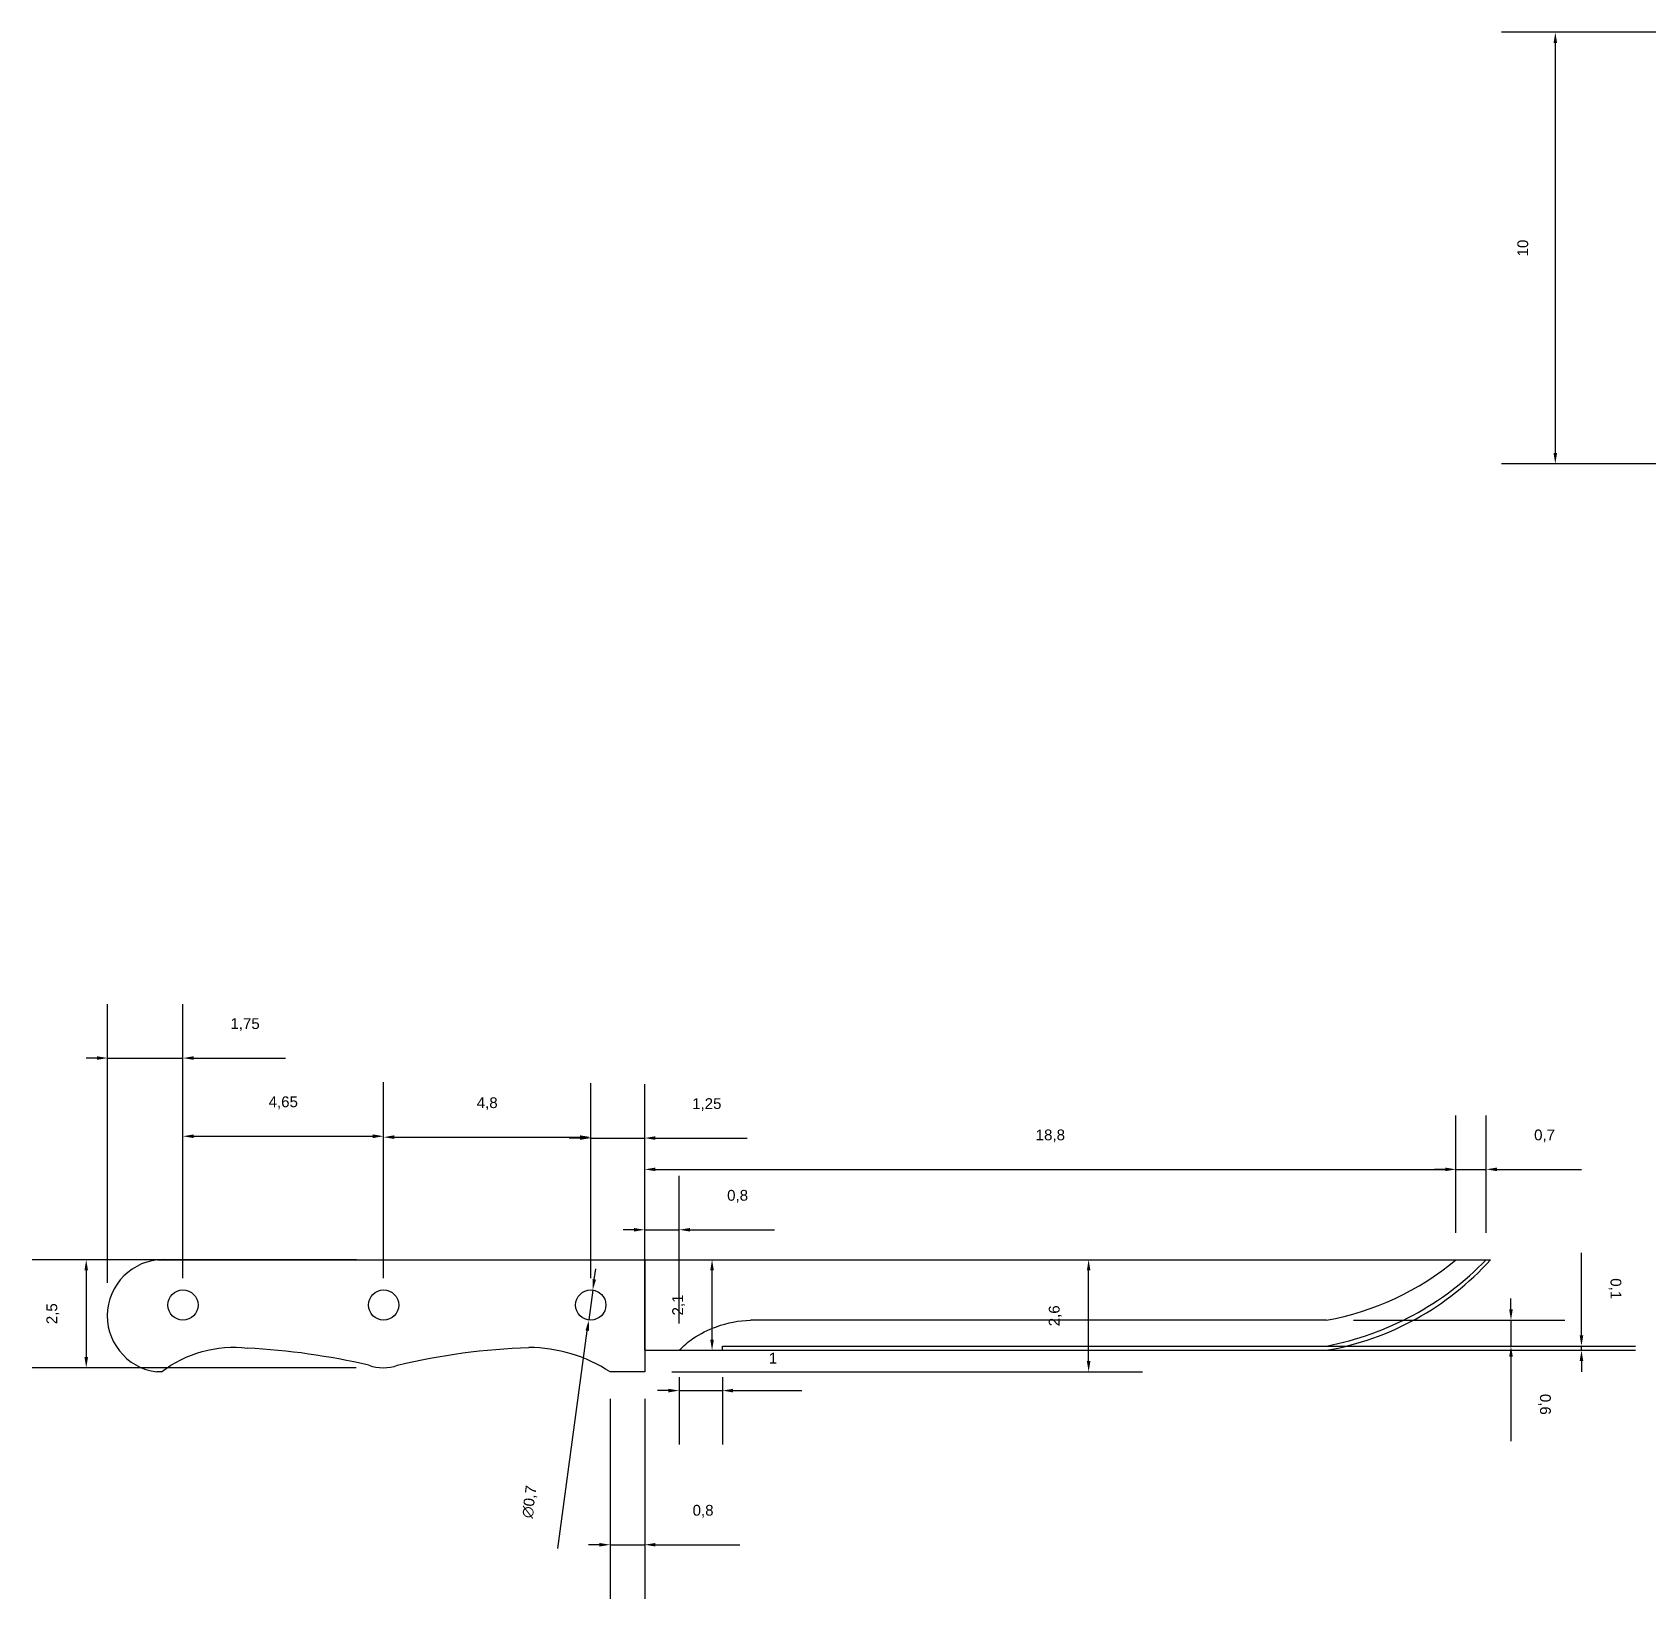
# Model space of a CAD drawing. Header units: millimetres. Extents: x -39.8 to 41.3, y -26.3 to 14.6.
# Drawn here: x -39.81 to -2.38, y -26.3 to 10 of the extents above; entities that cross this region are included whole.
import ezdxf

# ---------------------------------------------------------------- set-up
doc = ezdxf.new("R2010")
doc.units = ezdxf.units.MM
doc.layers.add('Размер', color=3, linetype='Continuous')
doc.styles.get("Standard").update_dxf_attribs({"font": 'arial.ttf'})
doc.dimstyles.new('ISO-25', dxfattribs={"dimtxt": 0.25, "dimasz": 0.25, "dimexe": 1.25, "dimexo": 0.625, "dimtad": 1, "dimtxsty": 'Standard', "dimcen": 2.5, "dimadec": 0, "dimazin": 0, "dimtfac": 1, "dimtmove": 0, "dimatfit": 3, "dimfxl": 1, "dimarcsym": 0})

# ---------------------------------------------------------------- blocks, each defined once
blk = doc.blocks.new('*D13')
at = {"layer": 'Defpoints', "color": 0, "transparency": 16777216}
for p in [(0.3, 10), (-4.516, 0), (0.3, 0)]:
    blk.add_point(p, dxfattribs=at)
at = {"layer": 'Размер', "color": 0, "lineweight": -2, "transparency": 16777216}
for p, q in [((-0.325, 10), (-5.766, 10)), ((-4.516, 9.75), (-4.516, 0.25)), ((-0.325, 0), (-5.766, 0))]:
    blk.add_line(p, q, dxfattribs=at)
at = {"layer": 'Размер', "color": 0, "transparency": 16777216}
for points in [[(-4.558, 9.75), (-4.475, 9.75), (-4.516, 10)], [(-4.558, 0.25), (-4.475, 0.25), (-4.516, 0)]]:
    blk.add_solid(points, dxfattribs=at)
at = {"layer": 'Размер', "color": 0, "transparency": 16777216, "insert": (-5.269, 5), "char_height": 0.25, "attachment_point": 5, "rotation": 90}
blk.add_mtext('10', dxfattribs=at)
blk = doc.blocks.new('*D51')
at = {"layer": 'Defpoints', "color": 0, "transparency": 16777216}
for p in [(-23.818, -20.443), (-23.818, -20.543), (-3.91, -20.443)]:
    blk.add_point(p, dxfattribs=at)
at = {"layer": 'Размер', "color": 0, "lineweight": -2, "transparency": 16777216}
for p, q in [((-3.91, -20.193), (-3.91, -18.286)), ((-23.193, -20.443), (-2.66, -20.443)), ((-23.193, -20.543), (-2.66, -20.543)), ((-3.91, -20.543), (-3.91, -20.443)), ((-3.91, -20.793), (-3.91, -21.043))]:
    blk.add_line(p, q, dxfattribs=at)
at = {"layer": 'Размер', "color": 0, "transparency": 16777216}
for points in [[(-3.868, -20.193), (-3.952, -20.193), (-3.91, -20.443)], [(-3.868, -20.793), (-3.952, -20.793), (-3.91, -20.543)]]:
    blk.add_solid(points, dxfattribs=at)
at = {"layer": 'Размер', "color": 0, "transparency": 16777216, "insert": (-3.135, -19.115), "char_height": 0.25, "attachment_point": 5, "rotation": 270}
blk.add_mtext('0,1', dxfattribs=at)
blk = doc.blocks.new('*D52')
at = {"layer": 'Defpoints', "color": 0, "transparency": 16777216}
for p in [(-9.818, -19.843), (-9.818, -20.443), (-5.544, -20.443)]:
    blk.add_point(p, dxfattribs=at)
at = {"layer": 'Размер', "color": 0, "lineweight": -2, "transparency": 16777216}
for p, q in [((-5.544, -19.593), (-5.544, -19.343)), ((-9.193, -19.843), (-4.294, -19.843)), ((-5.544, -19.843), (-5.544, -20.443)), ((-9.193, -20.443), (-4.294, -20.443)), ((-5.544, -20.693), (-5.544, -22.648))]:
    blk.add_line(p, q, dxfattribs=at)
at = {"layer": 'Размер', "color": 0, "transparency": 16777216}
for points in [[(-5.502, -19.593), (-5.585, -19.593), (-5.544, -19.843)], [(-5.502, -20.693), (-5.585, -20.693), (-5.544, -20.443)]]:
    blk.add_solid(points, dxfattribs=at)
at = {"layer": 'Размер', "color": 0, "transparency": 16777216, "insert": (-4.769, -21.795), "char_height": 0.25, "attachment_point": 5, "rotation": 270}
blk.add_mtext('0,6', dxfattribs=at)
blk = doc.blocks.new('*D56')
at = {"layer": 'Defpoints', "color": 0, "transparency": 16777216}
for p in [(-6.118, -16.35), (-6.818, -18.443), (-6.118, -18.443)]:
    blk.add_point(p, dxfattribs=at)
at = {"layer": 'Размер', "color": 0, "lineweight": -2, "transparency": 16777216}
for p, q in [((-6.818, -17.818), (-6.818, -15.1)), ((-6.118, -17.818), (-6.118, -15.1)), ((-7.068, -16.35), (-7.318, -16.35)), ((-6.818, -16.35), (-6.118, -16.35)), ((-5.868, -16.35), (-3.913, -16.35))]:
    blk.add_line(p, q, dxfattribs=at)
at = {"layer": 'Размер', "color": 0, "transparency": 16777216}
for points in [[(-7.068, -16.308), (-7.068, -16.391), (-6.818, -16.35)], [(-5.868, -16.308), (-5.868, -16.391), (-6.118, -16.35)]]:
    blk.add_solid(points, dxfattribs=at)
at = {"layer": 'Размер', "color": 0, "transparency": 16777216, "insert": (-4.765, -15.574), "char_height": 0.25, "attachment_point": 5}
blk.add_mtext('0,7', dxfattribs=at)
blk = doc.blocks.new('*D57')
at = {"layer": 'Defpoints', "color": 0, "transparency": 16777216}
for p in [(-6.818, -16.35), (-25.618, -18.443), (-6.818, -18.443)]:
    blk.add_point(p, dxfattribs=at)
at = {"layer": 'Размер', "color": 0, "lineweight": -2, "transparency": 16777216}
for p, q in [((-25.618, -17.818), (-25.618, -15.1)), ((-6.818, -17.818), (-6.818, -15.1)), ((-25.368, -16.35), (-7.068, -16.35))]:
    blk.add_line(p, q, dxfattribs=at)
at = {"layer": 'Размер', "color": 0, "transparency": 16777216}
for points in [[(-25.368, -16.308), (-25.368, -16.391), (-25.618, -16.35)], [(-7.068, -16.308), (-7.068, -16.391), (-6.818, -16.35)]]:
    blk.add_solid(points, dxfattribs=at)
at = {"layer": 'Размер', "color": 0, "transparency": 16777216, "insert": (-16.218, -15.574), "char_height": 0.25, "attachment_point": 5}
blk.add_mtext('18,8', dxfattribs=at)
blk = doc.blocks.new('*D58')
at = {"layer": 'Defpoints', "color": 0, "transparency": 16777216}
for p in [(-24.818, -20.543), (-23.818, -20.543), (-23.818, -21.476)]:
    blk.add_point(p, dxfattribs=at)
at = {"layer": 'Размер', "color": 0, "lineweight": -2, "transparency": 16777216}
for p, q in [((-24.818, -21.168), (-24.818, -22.726)), ((-23.818, -21.168), (-23.818, -22.726)), ((-25.068, -21.476), (-25.318, -21.476)), ((-24.818, -21.476), (-23.818, -21.476)), ((-23.568, -21.476), (-21.976, -21.476))]:
    blk.add_line(p, q, dxfattribs=at)
at = {"layer": 'Размер', "color": 0, "transparency": 16777216}
for points in [[(-25.068, -21.434), (-25.068, -21.518), (-24.818, -21.476)], [(-23.568, -21.434), (-23.568, -21.518), (-23.818, -21.476)]]:
    blk.add_solid(points, dxfattribs=at)
at = {"layer": 'Размер', "color": 0, "transparency": 16777216, "insert": (-22.647, -20.725), "char_height": 0.25, "attachment_point": 5}
blk.add_mtext('1', dxfattribs=at)
blk = doc.blocks.new('*D60')
at = {"layer": 'Defpoints', "color": 0, "transparency": 16777216}
for p in [(-26.418, -21.043), (-25.618, -21.043), (-25.618, -25.048)]:
    blk.add_point(p, dxfattribs=at)
at = {"layer": 'Размер', "color": 0, "lineweight": -2, "transparency": 16777216}
for p, q in [((-26.418, -21.668), (-26.418, -26.298)), ((-25.618, -21.668), (-25.618, -26.298)), ((-26.668, -25.048), (-26.918, -25.048)), ((-26.418, -25.048), (-25.618, -25.048)), ((-25.368, -25.048), (-23.412, -25.048))]:
    blk.add_line(p, q, dxfattribs=at)
at = {"layer": 'Размер', "color": 0, "transparency": 16777216}
for points in [[(-26.668, -25.007), (-26.668, -25.09), (-26.418, -25.048)], [(-25.368, -25.007), (-25.368, -25.09), (-25.618, -25.048)]]:
    blk.add_solid(points, dxfattribs=at)
at = {"layer": 'Размер', "color": 0, "transparency": 16777216, "insert": (-24.265, -24.273), "char_height": 0.25, "attachment_point": 5}
blk.add_mtext('0,8', dxfattribs=at)
blk = doc.blocks.new('*D61')
at = {"layer": 'Defpoints', "color": 0, "transparency": 16777216}
for p in [(-24.818, -17.749), (-25.618, -20.543), (-24.818, -20.543)]:
    blk.add_point(p, dxfattribs=at)
at = {"layer": 'Размер', "color": 0, "lineweight": -2, "transparency": 16777216}
for p, q in [((-25.618, -19.918), (-25.618, -16.499)), ((-24.818, -19.918), (-24.818, -16.499)), ((-25.868, -17.749), (-26.118, -17.749)), ((-25.618, -17.749), (-24.818, -17.749)), ((-24.568, -17.749), (-22.612, -17.749))]:
    blk.add_line(p, q, dxfattribs=at)
at = {"layer": 'Размер', "color": 0, "transparency": 16777216}
for points in [[(-25.868, -17.708), (-25.868, -17.791), (-25.618, -17.749)], [(-24.568, -17.708), (-24.568, -17.791), (-24.818, -17.749)]]:
    blk.add_solid(points, dxfattribs=at)
at = {"layer": 'Размер', "color": 0, "transparency": 16777216, "insert": (-23.465, -16.974), "char_height": 0.25, "attachment_point": 5}
blk.add_mtext('0,8', dxfattribs=at)
blk = doc.blocks.new('*D62')
at = {"layer": 'Defpoints', "color": 0, "transparency": 16777216}
for p in [(-25.618, -15.624), (-26.868, -19.493), (-25.618, -19.493)]:
    blk.add_point(p, dxfattribs=at)
at = {"layer": 'Размер', "color": 0, "lineweight": -2, "transparency": 16777216}
for p, q in [((-26.868, -18.868), (-26.868, -14.374)), ((-25.618, -18.868), (-25.618, -14.374)), ((-27.118, -15.624), (-27.368, -15.624)), ((-26.868, -15.624), (-25.618, -15.624)), ((-25.368, -15.624), (-23.24, -15.624))]:
    blk.add_line(p, q, dxfattribs=at)
at = {"layer": 'Размер', "color": 0, "transparency": 16777216}
for points in [[(-27.118, -15.582), (-27.118, -15.665), (-26.868, -15.624)], [(-25.368, -15.582), (-25.368, -15.665), (-25.618, -15.624)]]:
    blk.add_solid(points, dxfattribs=at)
at = {"layer": 'Размер', "color": 0, "transparency": 16777216, "insert": (-24.179, -14.849), "char_height": 0.25, "attachment_point": 5}
blk.add_mtext('1,25', dxfattribs=at)
blk = doc.blocks.new('*D63')
at = {"layer": 'Defpoints', "color": 0, "transparency": 16777216}
for p in [(-26.821, -19.146), (-26.915, -19.84)]:
    blk.add_point(p, dxfattribs=at)
at = {"layer": 'Размер', "color": 0, "lineweight": -2, "transparency": 16777216}
for p, q in [((-26.787, -18.898), (-26.754, -18.651)), ((-26.821, -19.146), (-26.915, -19.84)), ((-27.634, -25.139), (-26.949, -20.088))]:
    blk.add_line(p, q, dxfattribs=at)
at = {"layer": 'Размер', "color": 0, "transparency": 16777216}
for points in [[(-26.828, -18.893), (-26.746, -18.904), (-26.821, -19.146)], [(-26.99, -20.082), (-26.907, -20.093), (-26.915, -19.84)]]:
    blk.add_solid(points, dxfattribs=at)
at = {"layer": 'Размер', "color": 0, "transparency": 16777216, "insert": (-28.274, -24.055), "char_height": 0.25, "attachment_point": 5, "rotation": 82.27}
blk.add_mtext('∅0,7', dxfattribs=at)
blk = doc.blocks.new('*D64')
at = {"layer": 'Defpoints', "color": 0, "transparency": 16777216}
for p in [(-26.868, -15.603), (-31.668, -19.493), (-26.868, -19.493)]:
    blk.add_point(p, dxfattribs=at)
at = {"layer": 'Размер', "color": 0, "lineweight": -2, "transparency": 16777216}
for p, q in [((-31.668, -18.868), (-31.668, -14.353)), ((-26.868, -18.868), (-26.868, -14.353)), ((-31.418, -15.603), (-27.118, -15.603))]:
    blk.add_line(p, q, dxfattribs=at)
at = {"layer": 'Размер', "color": 0, "transparency": 16777216}
for points in [[(-31.418, -15.561), (-31.418, -15.645), (-31.668, -15.603)], [(-27.118, -15.561), (-27.118, -15.645), (-26.868, -15.603)]]:
    blk.add_solid(points, dxfattribs=at)
at = {"layer": 'Размер', "color": 0, "transparency": 16777216, "insert": (-29.268, -14.828), "char_height": 0.25, "attachment_point": 5}
blk.add_mtext('4,8', dxfattribs=at)
blk = doc.blocks.new('*D65')
at = {"layer": 'Defpoints', "color": 0, "transparency": 16777216}
for p in [(-31.668, -15.582), (-36.318, -19.493), (-31.668, -19.493)]:
    blk.add_point(p, dxfattribs=at)
at = {"layer": 'Размер', "color": 0, "lineweight": -2, "transparency": 16777216}
for p, q in [((-36.318, -18.868), (-36.318, -14.332)), ((-31.668, -18.868), (-31.668, -14.332)), ((-36.068, -15.582), (-31.918, -15.582))]:
    blk.add_line(p, q, dxfattribs=at)
at = {"layer": 'Размер', "color": 0, "transparency": 16777216}
for points in [[(-36.068, -15.54), (-36.068, -15.624), (-36.318, -15.582)], [(-31.918, -15.54), (-31.918, -15.624), (-31.668, -15.582)]]:
    blk.add_solid(points, dxfattribs=at)
at = {"layer": 'Размер', "color": 0, "transparency": 16777216, "insert": (-33.993, -14.807), "char_height": 0.25, "attachment_point": 5}
blk.add_mtext('4,65', dxfattribs=at)
blk = doc.blocks.new('*D66')
at = {"layer": 'Defpoints', "color": 0, "transparency": 16777216}
for p in [(-36.318, -13.77), (-38.063, -19.606), (-36.318, -19.493)]:
    blk.add_point(p, dxfattribs=at)
at = {"layer": 'Размер', "color": 0, "lineweight": -2, "transparency": 16777216}
for p, q in [((-38.063, -18.981), (-38.063, -12.52)), ((-36.318, -18.868), (-36.318, -12.52)), ((-38.313, -13.77), (-38.563, -13.77)), ((-38.063, -13.77), (-36.318, -13.77)), ((-36.068, -13.77), (-33.94, -13.77))]:
    blk.add_line(p, q, dxfattribs=at)
at = {"layer": 'Размер', "color": 0, "transparency": 16777216}
for points in [[(-38.313, -13.728), (-38.313, -13.812), (-38.063, -13.77)], [(-36.068, -13.728), (-36.068, -13.812), (-36.318, -13.77)]]:
    blk.add_solid(points, dxfattribs=at)
at = {"layer": 'Размер', "color": 0, "transparency": 16777216, "insert": (-34.879, -12.995), "char_height": 0.25, "attachment_point": 5}
blk.add_mtext('1,75', dxfattribs=at)
blk = doc.blocks.new('*D68')
at = {"layer": 'Defpoints', "color": 0, "transparency": 16777216}
for p in [(-31.668, -18.443), (-38.559, -20.948), (-31.678, -20.948)]:
    blk.add_point(p, dxfattribs=at)
at = {"layer": 'Размер', "color": 0, "lineweight": -2, "transparency": 16777216}
for p, q in [((-32.293, -18.443), (-39.809, -18.443)), ((-38.559, -18.693), (-38.559, -20.698)), ((-32.303, -20.948), (-39.809, -20.948))]:
    blk.add_line(p, q, dxfattribs=at)
at = {"layer": 'Размер', "color": 0, "transparency": 16777216}
for points in [[(-38.601, -18.693), (-38.517, -18.693), (-38.559, -18.443)], [(-38.601, -20.698), (-38.517, -20.698), (-38.559, -20.948)]]:
    blk.add_solid(points, dxfattribs=at)
at = {"layer": 'Размер', "color": 0, "transparency": 16777216, "insert": (-39.334, -19.695), "char_height": 0.25, "attachment_point": 5, "rotation": 90}
blk.add_mtext('2,5', dxfattribs=at)
blk = doc.blocks.new('*D69')
at = {"layer": 'Defpoints', "color": 0, "transparency": 16777216}
for p in [(-25.618, -18.443), (-15.331, -18.443), (-25.618, -21.043)]:
    blk.add_point(p, dxfattribs=at)
at = {"layer": 'Размер', "color": 0, "lineweight": -2, "transparency": 16777216}
for p, q in [((-24.993, -18.443), (-14.081, -18.443)), ((-15.331, -20.793), (-15.331, -18.693)), ((-24.993, -21.043), (-14.081, -21.043))]:
    blk.add_line(p, q, dxfattribs=at)
at = {"layer": 'Размер', "color": 0, "transparency": 16777216}
for points in [[(-15.372, -18.693), (-15.289, -18.693), (-15.331, -18.443)], [(-15.372, -20.793), (-15.289, -20.793), (-15.331, -21.043)]]:
    blk.add_solid(points, dxfattribs=at)
at = {"layer": 'Размер', "color": 0, "transparency": 16777216, "insert": (-16.106, -19.743), "char_height": 0.25, "attachment_point": 5, "rotation": 90}
blk.add_mtext('2,6', dxfattribs=at)
blk = doc.blocks.new('*D70')
at = {"layer": 'Defpoints', "color": 0, "transparency": 16777216}
for p in [(-25.618, -18.443), (-24.057, -18.443), (-25.618, -20.543)]:
    blk.add_point(p, dxfattribs=at)
at = {"layer": 'Размер', "color": 0, "lineweight": -2, "transparency": 16777216}
for p, q in [((-24.993, -18.443), (-22.807, -18.443)), ((-24.057, -20.293), (-24.057, -18.693)), ((-24.993, -20.543), (-22.807, -20.543))]:
    blk.add_line(p, q, dxfattribs=at)
at = {"layer": 'Размер', "color": 0, "transparency": 16777216}
for points in [[(-24.099, -18.693), (-24.015, -18.693), (-24.057, -18.443)], [(-24.099, -20.293), (-24.015, -20.293), (-24.057, -20.543)]]:
    blk.add_solid(points, dxfattribs=at)
at = {"layer": 'Размер', "color": 0, "transparency": 16777216, "insert": (-24.832, -19.493), "char_height": 0.25, "attachment_point": 5, "rotation": 90}
blk.add_mtext('2,1', dxfattribs=at)

msp = doc.modelspace()

# ---------------------------------------------------------------- linework, layer by layer
for p, q in [((-36.911, -18.443), (-25.618, -18.443)), ((-25.618, -20.543), (-25.618, -18.443)), ((-25.618, -18.443), (-6.018, -18.443)), ((-25.618, -18.443), (-25.618, -21.043)), ((-9.818, -19.843), (-23.164, -19.843)), ((-25.618, -20.543), (-23.818, -20.543)), ((-25.618, -20.543), (-24.818, -20.543)), ((-23.818, -20.543), (-23.818, -20.443)), ((-23.818, -20.443), (-9.818, -20.443)), ((-23.818, -20.543), (-9.818, -20.543)), ((-23.818, -20.543), (-9.818, -20.543)), ((-36.818, -21.043), (-36.927, -21.043)), ((-25.618, -21.043), (-26.418, -21.043))]:
    msp.add_line(p, q)
for points in [[(-9.818, -19.843, 0.130817), (-6.818, -18.443, -1.757176)], [(-9.818, -20.443, 0.15449), (-6.118, -18.443, -2.339924)], [(-9.818, -20.543, 0.167949), (-6.018, -18.443, -5.074181)], [(-24.818, -20.543, -0.056952), (-24.502, -20.268, -0.061025), (-23.954, -19.997, -0.081386), (-23.164, -19.843, -0.081386)], [(-36.818, -21.043, -0.196715), (-34.818, -20.491, 0.0964)], [(-32.011, -20.888, 0.043273), (-34.818, -20.491)], [(-31.344, -20.888, -0.051635), (-28.304, -20.478)], [(-26.418, -21.043, 0.144661), (-28.304, -20.478, 1.711252)], [(-32.011, -20.888, 0.179192), (-31.344, -20.888, -2.519221)]]:
    msp.add_lwpolyline(points, format="xyb")
for centre in [(-36.318, -19.493), (-31.668, -19.493), (-26.868, -19.493)]:
    msp.add_circle(centre, 0.35)
msp.add_arc((-36.763, -19.746), 1.308, 84.9593, 262.817)

# ---------------------------------------------------------------- dimensions: what is measured, and where the dimension line sits
at = {"layer": 'Размер'}
for base, p1, p2, angle, picture, middle in [((-4.516, 0), (0.3, 10), (0.3, 0), 90, '*D13', (-5.269, 5)), ((-3.91, -20.443), (-23.818, -20.543), (-23.818, -20.443), 270, '*D51', (-3.135, -19.115)), ((-38.5589, -20.9477), (-31.6678, -18.443), (-31.6776, -20.9477), 90, '*D68', (-39.3341, -19.6953)), ((-15.331, -18.443), (-25.618, -21.043), (-25.618, -18.443), 90, '*D69', (-16.106, -19.743)), ((-24.057, -18.443), (-25.618, -20.543), (-25.618, -18.443), 90, '*D70', (-24.832, -19.493)), ((-5.544, -20.443), (-9.818, -19.843), (-9.818, -20.443), 270, '*D52', (-4.769, -21.795))]:
    dim = msp.add_linear_dim(base=base, p1=p1, p2=p2, angle=angle, dimstyle='ISO-25', dxfattribs=at)
    dim.commit()
    dim.dimension.update_dxf_attribs({"geometry": picture, "text_midpoint": middle})
for base, p1, p2, picture, middle in [((-36.3178, -13.7702), (-38.0632, -19.6064), (-36.3178, -19.493), '*D66', (-34.879, -12.9949)), ((-31.668, -15.582), (-36.318, -19.493), (-31.668, -19.493), '*D65', (-33.993, -14.807)), ((-26.868, -15.603), (-31.668, -19.493), (-26.868, -19.493), '*D64', (-29.268, -14.828)), ((-25.618, -15.624), (-26.868, -19.493), (-25.618, -19.493), '*D62', (-24.179, -14.849)), ((-6.818, -16.35), (-25.618, -18.443), (-6.818, -18.443), '*D57', (-16.218, -15.574)), ((-6.118, -16.35), (-6.818, -18.443), (-6.118, -18.443), '*D56', (-4.765, -15.574)), ((-24.818, -17.749), (-25.618, -20.543), (-24.818, -20.543), '*D61', (-23.465, -16.974)), ((-23.818, -21.476), (-24.818, -20.543), (-23.818, -20.543), '*D58', (-22.647, -20.725)), ((-25.618, -25.048), (-26.418, -21.043), (-25.618, -21.043), '*D60', (-24.265, -24.273))]:
    dim = msp.add_linear_dim(base=base, p1=p1, p2=p2, dimstyle='ISO-25', dxfattribs=at)
    dim.commit()
    dim.dimension.update_dxf_attribs({"geometry": picture, "text_midpoint": middle})
dim = msp.add_diameter_dim_2p(p1=(-26.821, -19.146), p2=(-26.915, -19.84), dimstyle='ISO-25', dxfattribs=at)
dim.commit()
dim.dimension.update_dxf_attribs({"geometry": '*D63', "text_midpoint": (-27.501, -24.16), "dimtype": 163})

doc.saveas('drawing.dxf')
